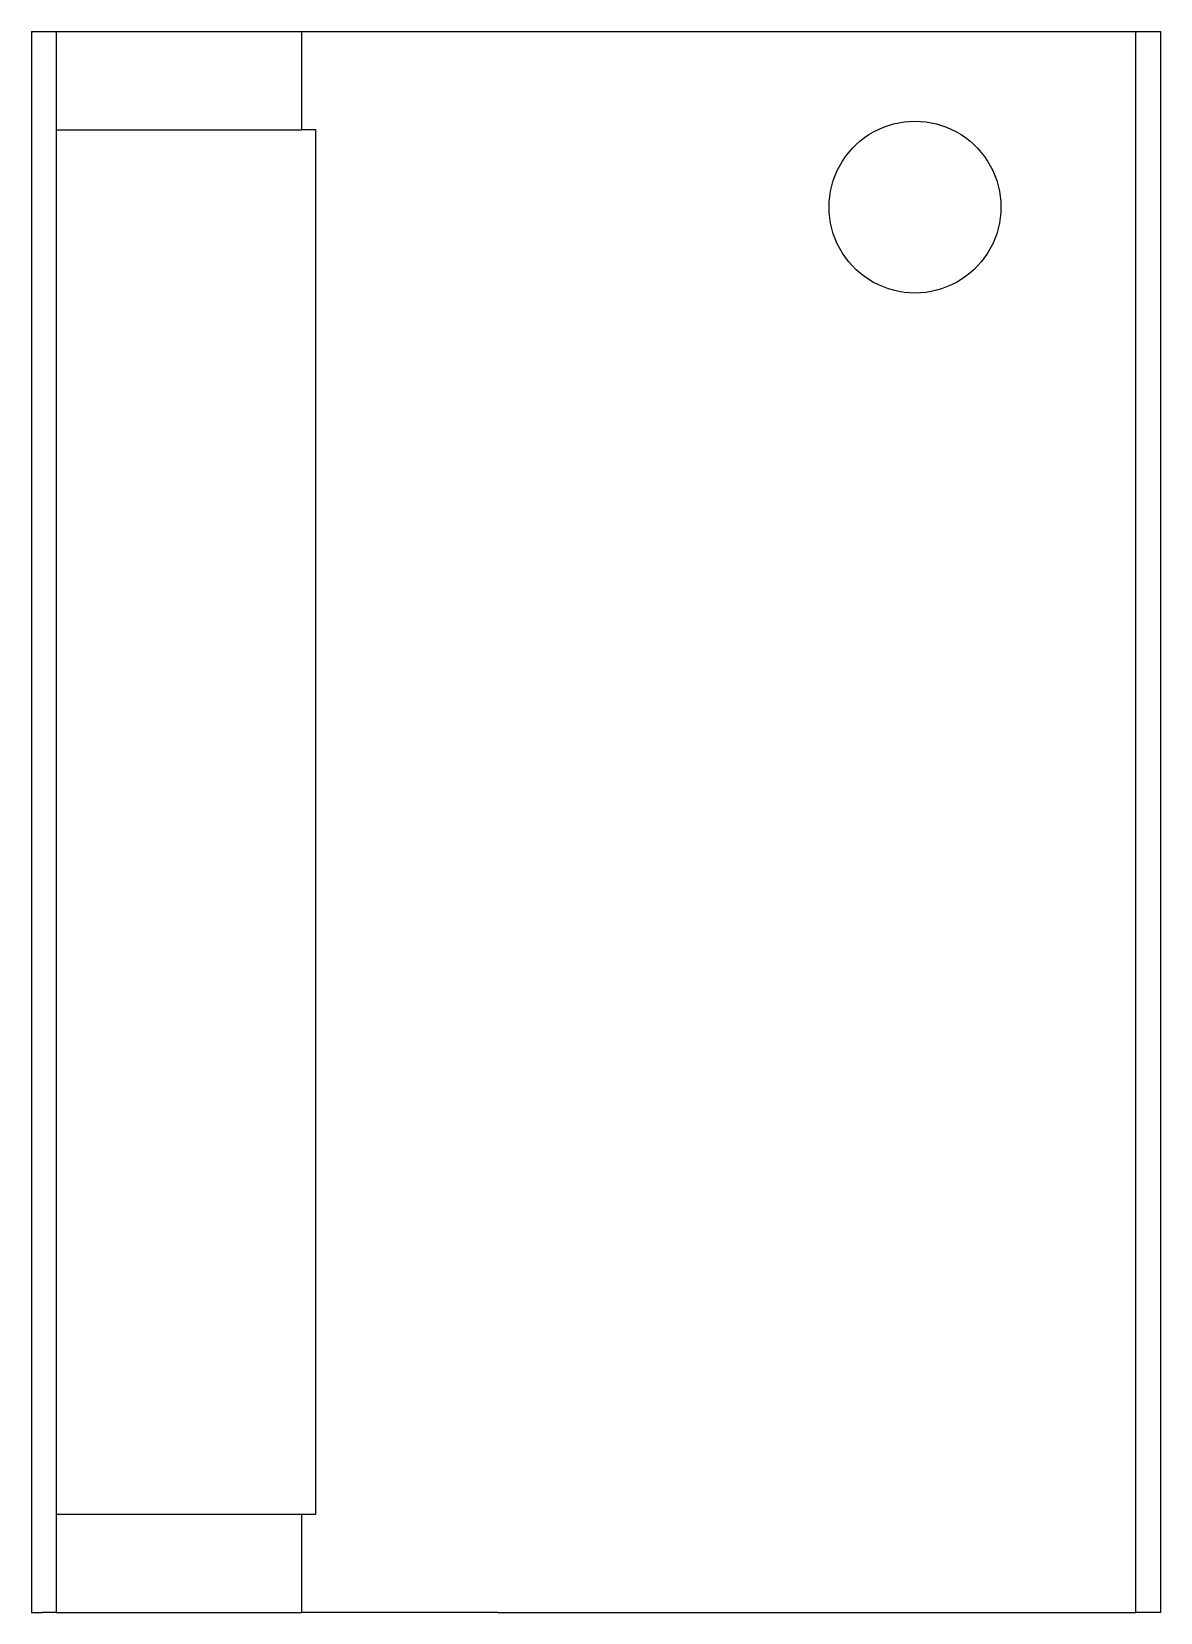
# Model space of a CAD drawing. Header units: metres. Extents: x -46 to 0, y 0 to 64.4.
import ezdxf

# ---------------------------------------------------------------- set-up
doc = ezdxf.new("R2010")
doc.units = ezdxf.units.M

msp = doc.modelspace()

# ---------------------------------------------------------------- linework, layer by layer
for points in [[(-46, 64.4), (-46, 63.112), (-46, 61.824), (-46, 60.536), (-46, 59.248), (-46, 57.96), (-46, 56.672), (-46, 55.384), (-46, 54.096), (-46, 52.808), (-46, 51.52), (-46, 50.232), (-46, 48.944), (-46, 47.656), (-46, 46.368), (-46, 45.08), (-46, 43.792), (-46, 42.504), (-46, 41.216), (-46, 39.928), (-46, 38.64), (-46, 37.352), (-46, 36.064), (-46, 34.776), (-46, 33.488), (-46, 32.2), (-46, 30.912), (-46, 29.624), (-46, 28.336), (-46, 27.048), (-46, 25.76), (-46, 24.472), (-46, 23.184), (-46, 21.896), (-46, 20.608), (-46, 19.32), (-46, 18.032), (-46, 16.744), (-46, 15.456), (-46, 14.168), (-46, 12.88), (-46, 11.592), (-46, 10.304), (-46, 9.016), (-46, 7.728), (-46, 6.44), (-46, 5.152), (-46, 3.864), (-46, 2.576), (-46, 1.288), (-46, 0)], [(-46, 64.4), (-45.999, 64.4), (-45.999, 64.4), (-45.998, 64.4), (-45.997, 64.4), (-45.995, 64.4), (-45.993, 64.4), (-45.991, 64.4), (-45.988, 64.4), (-45.985, 64.4), (-45.982, 64.4), (-45.979, 64.4), (-45.975, 64.4), (-45.97, 64.4), (-45.966, 64.4), (-45.961, 64.4), (-45.955, 64.4), (-45.95, 64.4), (-45.944, 64.4), (-45.937, 64.4), (-45.93, 64.4), (-45.923, 64.4), (-45.916, 64.4), (-45.908, 64.4), (-45.9, 64.4), (-45.892, 64.4), (-45.883, 64.4), (-45.873, 64.4), (-45.864, 64.4), (-45.854, 64.4), (-45.844, 64.4), (-45.834, 64.4), (-45.823, 64.4), (-45.812, 64.4), (-45.8, 64.4), (-45.788, 64.4), (-45.776, 64.4), (-45.764, 64.4), (-45.751, 64.4), (-45.738, 64.4), (-45.724, 64.4), (-45.71, 64.4), (-45.696, 64.4), (-45.682, 64.4), (-45.667, 64.4), (-45.652, 64.4), (-45.636, 64.4), (-45.621, 64.4), (-45.604, 64.4), (-45.588, 64.4), (-45.571, 64.4)], [(-45.571, 64.4), (-45.55, 64.4), (-45.528, 64.4), (-45.506, 64.4), (-45.485, 64.4), (-45.465, 64.4), (-45.444, 64.4), (-45.424, 64.4), (-45.405, 64.4), (-45.386, 64.4), (-45.368, 64.4), (-45.35, 64.4), (-45.332, 64.4), (-45.315, 64.4), (-45.298, 64.4), (-45.282, 64.4), (-45.267, 64.4), (-45.251, 64.4), (-45.236, 64.4), (-45.222, 64.4), (-45.208, 64.4), (-45.194, 64.4), (-45.181, 64.4), (-45.169, 64.4), (-45.156, 64.4), (-45.144, 64.4), (-45.133, 64.4), (-45.123, 64.4), (-45.112, 64.4), (-45.102, 64.4), (-45.093, 64.4), (-45.084, 64.4), (-45.075, 64.4), (-45.067, 64.4), (-45.06, 64.4), (-45.052, 64.4), (-45.046, 64.4), (-45.04, 64.4), (-45.034, 64.4), (-45.028, 64.4), (-45.024, 64.4), (-45.019, 64.4), (-45.015, 64.4), (-45.011, 64.4), (-45.009, 64.4), (-45.006, 64.4), (-45.004, 64.4), (-45.002, 64.4), (-45.002, 64.4), (-45.001, 64.4), (-45, 64.4)], [(-45, 64.4), (-45, 64.32), (-45, 64.24), (-45, 64.16), (-45, 64.08), (-45, 64), (-45, 63.92), (-45, 63.84), (-45, 63.76), (-45, 63.68), (-45, 63.6), (-45, 63.52), (-45, 63.44), (-45, 63.36), (-45, 63.28), (-45, 63.2), (-45, 63.12), (-45, 63.04), (-45, 62.96), (-45, 62.88), (-45, 62.8), (-45, 62.72), (-45, 62.64), (-45, 62.56), (-45, 62.48), (-45, 62.4), (-45, 62.32), (-45, 62.24), (-45, 62.16), (-45, 62.08), (-45, 62), (-45, 61.92), (-45, 61.84), (-45, 61.76), (-45, 61.68), (-45, 61.6), (-45, 61.52), (-45, 61.44), (-45, 61.36), (-45, 61.28), (-45, 61.2), (-45, 61.12), (-45, 61.04), (-45, 60.96), (-45, 60.88), (-45, 60.8), (-45, 60.72), (-45, 60.64), (-45, 60.56), (-45, 60.48), (-45, 60.4)], [(-45, 64.4), (-44.965, 64.4), (-44.93, 64.4), (-44.895, 64.4), (-44.83, 64.4), (-44.727, 64.4), (-44.623, 64.4), (-44.52, 64.4), (-44.362, 64.4), (-44.195, 64.4), (-44.028, 64.4), (-43.846, 64.4), (-43.624, 64.4), (-43.402, 64.4), (-43.181, 64.4), (-42.928, 64.4), (-42.662, 64.4), (-42.397, 64.4), (-42.127, 64.4), (-41.831, 64.4), (-41.535, 64.4), (-41.239, 64.4), (-40.935, 64.4), (-40.623, 64.4), (-40.312, 64.4), (-40, 64.4), (-39.688, 64.4), (-39.377, 64.4), (-39.065, 64.4), (-38.761, 64.4), (-38.465, 64.4), (-38.169, 64.4), (-37.873, 64.4), (-37.603, 64.4), (-37.338, 64.4), (-37.072, 64.4), (-36.819, 64.4), (-36.598, 64.4), (-36.376, 64.4), (-36.154, 64.4), (-35.972, 64.4), (-35.805, 64.4), (-35.638, 64.4), (-35.48, 64.4), (-35.377, 64.4), (-35.273, 64.4), (-35.17, 64.4), (-35.105, 64.4), (-35.07, 64.4), (-35.035, 64.4), (-35, 64.4)], [(-35, 64.4), (-35, 64.32), (-35, 64.24), (-35, 64.16), (-35, 64.08), (-35, 64), (-35, 63.92), (-35, 63.84), (-35, 63.76), (-35, 63.68), (-35, 63.6), (-35, 63.52), (-35, 63.44), (-35, 63.36), (-35, 63.28), (-35, 63.2), (-35, 63.12), (-35, 63.04), (-35, 62.96), (-35, 62.88), (-35, 62.8), (-35, 62.72), (-35, 62.64), (-35, 62.56), (-35, 62.48), (-35, 62.4), (-35, 62.32), (-35, 62.24), (-35, 62.16), (-35, 62.08), (-35, 62), (-35, 61.92), (-35, 61.84), (-35, 61.76), (-35, 61.68), (-35, 61.6), (-35, 61.52), (-35, 61.44), (-35, 61.36), (-35, 61.28), (-35, 61.2), (-35, 61.12), (-35, 61.04), (-35, 60.96), (-35, 60.88), (-35, 60.8), (-35, 60.72), (-35, 60.64), (-35, 60.56), (-35, 60.48), (-35, 60.4)], [(-35, 64.4), (-34.986, 64.4), (-34.972, 64.4), (-34.958, 64.4), (-34.932, 64.4), (-34.89, 64.4), (-34.848, 64.4), (-34.805, 64.4), (-34.74, 64.4), (-34.67, 64.4), (-34.601, 64.4), (-34.524, 64.4), (-34.427, 64.4), (-34.331, 64.4), (-34.235, 64.4), (-34.121, 64.4), (-33.999, 64.4), (-33.878, 64.4), (-33.753, 64.4), (-33.608, 64.4), (-33.462, 64.4), (-33.317, 64.4), (-33.159, 64.4), (-32.992, 64.4), (-32.824, 64.4), (-32.657, 64.4), (-32.47, 64.4), (-32.282, 64.4), (-32.095, 64.4), (-31.9, 64.4), (-31.695, 64.4), (-31.49, 64.4), (-31.286, 64.4), (-31.068, 64.4), (-30.848, 64.4), (-30.628, 64.4), (-30.405, 64.4), (-30.173, 64.4), (-29.941, 64.4), (-29.709, 64.4), (-29.47, 64.4), (-29.228, 64.4), (-28.987, 64.4), (-28.745, 64.4), (-28.497, 64.4), (-28.249, 64.4), (-28.002, 64.4), (-27.752, 64.4), (-27.502, 64.4), (-27.251, 64.4), (-27, 64.4)], [(-27, 64.4), (-26.48, 64.4), (-25.96, 64.4), (-25.44, 64.4), (-24.92, 64.4), (-24.4, 64.4), (-23.88, 64.4), (-23.36, 64.4), (-22.84, 64.4), (-22.32, 64.4), (-21.8, 64.4), (-21.28, 64.4), (-20.76, 64.4), (-20.24, 64.4), (-19.72, 64.4), (-19.2, 64.4), (-18.68, 64.4), (-18.16, 64.4), (-17.64, 64.4), (-17.12, 64.4), (-16.6, 64.4), (-16.08, 64.4), (-15.56, 64.4), (-15.04, 64.4), (-14.52, 64.4), (-14, 64.4), (-13.48, 64.4), (-12.96, 64.4), (-12.44, 64.4), (-11.92, 64.4), (-11.4, 64.4), (-10.88, 64.4), (-10.36, 64.4), (-9.84, 64.4), (-9.32, 64.4), (-8.8, 64.4), (-8.28, 64.4), (-7.76, 64.4), (-7.24, 64.4), (-6.72, 64.4), (-6.2, 64.4), (-5.68, 64.4), (-5.16, 64.4), (-4.64, 64.4), (-4.12, 64.4), (-3.6, 64.4), (-3.08, 64.4), (-2.56, 64.4), (-2.04, 64.4), (-1.52, 64.4), (-1, 64.4)], [(-1, 0), (-1, 1.288), (-1, 2.576), (-1, 3.864), (-1, 5.152), (-1, 6.44), (-1, 7.728), (-1, 9.016), (-1, 10.304), (-1, 11.592), (-1, 12.88), (-1, 14.168), (-1, 15.456), (-1, 16.744), (-1, 18.032), (-1, 19.32), (-1, 20.608), (-1, 21.896), (-1, 23.184), (-1, 24.472), (-1, 25.76), (-1, 27.048), (-1, 28.336), (-1, 29.624), (-1, 30.912), (-1, 32.2), (-1, 33.488), (-1, 34.776), (-1, 36.064), (-1, 37.352), (-1, 38.64), (-1, 39.928), (-1, 41.216), (-1, 42.504), (-1, 43.792), (-1, 45.08), (-1, 46.368), (-1, 47.656), (-1, 48.944), (-1, 50.232), (-1, 51.52), (-1, 52.808), (-1, 54.096), (-1, 55.384), (-1, 56.672), (-1, 57.96), (-1, 59.248), (-1, 60.536), (-1, 61.824), (-1, 63.112), (-1, 64.4)], [(-1, 64.4), (-0.98, 64.4), (-0.96, 64.4), (-0.94, 64.4), (-0.92, 64.4), (-0.9, 64.4), (-0.88, 64.4), (-0.86, 64.4), (-0.84, 64.4), (-0.82, 64.4), (-0.8, 64.4), (-0.78, 64.4), (-0.76, 64.4), (-0.74, 64.4), (-0.72, 64.4), (-0.7, 64.4), (-0.68, 64.4), (-0.66, 64.4), (-0.64, 64.4), (-0.62, 64.4), (-0.6, 64.4), (-0.58, 64.4), (-0.56, 64.4), (-0.54, 64.4), (-0.52, 64.4), (-0.5, 64.4), (-0.48, 64.4), (-0.46, 64.4), (-0.44, 64.4), (-0.42, 64.4), (-0.4, 64.4), (-0.38, 64.4), (-0.36, 64.4), (-0.34, 64.4), (-0.32, 64.4), (-0.3, 64.4), (-0.28, 64.4), (-0.26, 64.4), (-0.24, 64.4), (-0.22, 64.4), (-0.2, 64.4), (-0.18, 64.4), (-0.16, 64.4), (-0.14, 64.4), (-0.12, 64.4), (-0.1, 64.4), (-0.08, 64.4), (-0.06, 64.4), (-0.04, 64.4), (-0.02, 64.4), (0, 64.4)], [(0, 64.4), (0, 63.112), (0, 61.824), (0, 60.536), (0, 59.248), (0, 57.96), (0, 56.672), (0, 55.384), (0, 54.096), (0, 52.808), (0, 51.52), (0, 50.232), (0, 48.944), (0, 47.656), (0, 46.368), (0, 45.08), (0, 43.792), (0, 42.504), (0, 41.216), (0, 39.928), (0, 38.64), (0, 37.352), (0, 36.064), (0, 34.776), (0, 33.488), (0, 32.2), (0, 30.912), (0, 29.624), (0, 28.336), (0, 27.048), (0, 25.76), (0, 24.472), (0, 23.184), (0, 21.896), (0, 20.608), (0, 19.32), (0, 18.032), (0, 16.744), (0, 15.456), (0, 14.168), (0, 12.88), (0, 11.592), (0, 10.304), (0, 9.016), (0, 7.728), (0, 6.44), (0, 5.152), (0, 3.864), (0, 2.576), (0, 1.288), (0, 0)], [(-13.5, 57.25), (-13.493, 57.47), (-13.472, 57.689), (-13.438, 57.906), (-13.39, 58.12), (-13.329, 58.332), (-13.254, 58.538), (-13.167, 58.74), (-13.067, 58.936), (-12.955, 59.125), (-12.832, 59.307), (-12.697, 59.481), (-12.551, 59.646), (-12.396, 59.801), (-12.231, 59.947), (-12.057, 60.082), (-11.875, 60.205), (-11.686, 60.317), (-11.49, 60.417), (-11.288, 60.504), (-11.082, 60.579), (-10.87, 60.64), (-10.656, 60.688), (-10.439, 60.722), (-10.22, 60.743), (-10, 60.75), (-9.78, 60.743), (-9.561, 60.722), (-9.344, 60.688), (-9.13, 60.64), (-8.918, 60.579), (-8.712, 60.504), (-8.51, 60.417), (-8.314, 60.317), (-8.125, 60.205), (-7.943, 60.082), (-7.769, 59.947), (-7.604, 59.801), (-7.449, 59.646), (-7.303, 59.481), (-7.168, 59.307), (-7.045, 59.125), (-6.933, 58.936), (-6.833, 58.74), (-6.746, 58.538), (-6.671, 58.332), (-6.61, 58.12), (-6.562, 57.906), (-6.528, 57.689), (-6.507, 57.47), (-6.5, 57.25)], [(-45, 60.4), (-45, 59.272), (-45, 58.144), (-45, 57.016), (-45, 55.888), (-45, 54.76), (-45, 53.632), (-45, 52.504), (-45, 51.376), (-45, 50.248), (-45, 49.12), (-45, 47.992), (-45, 46.864), (-45, 45.736), (-45, 44.608), (-45, 43.48), (-45, 42.352), (-45, 41.224), (-45, 40.096), (-45, 38.968), (-45, 37.84), (-45, 36.712), (-45, 35.584), (-45, 34.456), (-45, 33.328), (-45, 32.2), (-45, 31.072), (-45, 29.944), (-45, 28.816), (-45, 27.688), (-45, 26.56), (-45, 25.432), (-45, 24.304), (-45, 23.176), (-45, 22.048), (-45, 20.92), (-45, 19.792), (-45, 18.664), (-45, 17.536), (-45, 16.408), (-45, 15.28), (-45, 14.152), (-45, 13.024), (-45, 11.896), (-45, 10.768), (-45, 9.64), (-45, 8.512), (-45, 7.384), (-45, 6.256), (-45, 5.128), (-45, 4)], [(-45, 60.4), (-44.965, 60.4), (-44.93, 60.4), (-44.895, 60.4), (-44.83, 60.4), (-44.727, 60.4), (-44.623, 60.4), (-44.52, 60.4), (-44.362, 60.4), (-44.195, 60.4), (-44.028, 60.4), (-43.846, 60.4), (-43.624, 60.4), (-43.402, 60.4), (-43.181, 60.4), (-42.928, 60.4), (-42.662, 60.4), (-42.397, 60.4), (-42.127, 60.4), (-41.831, 60.4), (-41.535, 60.4), (-41.239, 60.4), (-40.935, 60.4), (-40.623, 60.4), (-40.312, 60.4), (-40, 60.4), (-39.688, 60.4), (-39.377, 60.4), (-39.065, 60.4), (-38.761, 60.4), (-38.465, 60.4), (-38.169, 60.4), (-37.873, 60.4), (-37.603, 60.4), (-37.338, 60.4), (-37.072, 60.4), (-36.819, 60.4), (-36.598, 60.4), (-36.376, 60.4), (-36.154, 60.4), (-35.972, 60.4), (-35.805, 60.4), (-35.638, 60.4), (-35.48, 60.4), (-35.377, 60.4), (-35.273, 60.4), (-35.17, 60.4), (-35.105, 60.4), (-35.07, 60.4), (-35.035, 60.4), (-35, 60.4)], [(-34.416, 60.4), (-34.438, 60.4), (-34.461, 60.4), (-34.483, 60.4), (-34.505, 60.4), (-34.525, 60.4), (-34.546, 60.4), (-34.567, 60.4), (-34.586, 60.4), (-34.605, 60.4), (-34.624, 60.4), (-34.643, 60.4), (-34.66, 60.4), (-34.678, 60.4), (-34.695, 60.4), (-34.712, 60.4), (-34.728, 60.4), (-34.743, 60.4), (-34.759, 60.4), (-34.773, 60.4), (-34.787, 60.4), (-34.802, 60.4), (-34.815, 60.4), (-34.828, 60.4), (-34.84, 60.4), (-34.853, 60.4), (-34.864, 60.4), (-34.875, 60.4), (-34.885, 60.4), (-34.896, 60.4), (-34.905, 60.4), (-34.914, 60.4), (-34.923, 60.4), (-34.931, 60.4), (-34.939, 60.4), (-34.946, 60.4), (-34.953, 60.4), (-34.959, 60.4), (-34.965, 60.4), (-34.971, 60.4), (-34.976, 60.4), (-34.98, 60.4), (-34.984, 60.4), (-34.988, 60.4), (-34.991, 60.4), (-34.993, 60.4), (-34.996, 60.4), (-34.997, 60.4), (-34.998, 60.4), (-34.999, 60.4), (-35, 60.4)], [(-34.416, 4), (-34.416, 5.128), (-34.416, 6.256), (-34.416, 7.384), (-34.416, 8.512), (-34.416, 9.64), (-34.416, 10.768), (-34.416, 11.896), (-34.416, 13.024), (-34.416, 14.152), (-34.416, 15.28), (-34.416, 16.408), (-34.416, 17.536), (-34.416, 18.664), (-34.416, 19.792), (-34.416, 20.92), (-34.416, 22.048), (-34.416, 23.176), (-34.416, 24.304), (-34.416, 25.432), (-34.416, 26.56), (-34.416, 27.688), (-34.416, 28.816), (-34.416, 29.944), (-34.416, 31.072), (-34.416, 32.2), (-34.416, 33.328), (-34.416, 34.456), (-34.416, 35.584), (-34.416, 36.712), (-34.416, 37.84), (-34.416, 38.968), (-34.416, 40.096), (-34.416, 41.224), (-34.416, 42.352), (-34.416, 43.48), (-34.416, 44.608), (-34.416, 45.736), (-34.416, 46.864), (-34.416, 47.992), (-34.416, 49.12), (-34.416, 50.248), (-34.416, 51.376), (-34.416, 52.504), (-34.416, 53.632), (-34.416, 54.76), (-34.416, 55.888), (-34.416, 57.016), (-34.416, 58.144), (-34.416, 59.272), (-34.416, 60.4)], [(-6.5, 57.25), (-6.507, 57.03), (-6.528, 56.811), (-6.562, 56.594), (-6.61, 56.38), (-6.671, 56.168), (-6.746, 55.962), (-6.833, 55.76), (-6.933, 55.564), (-7.045, 55.375), (-7.168, 55.193), (-7.303, 55.019), (-7.449, 54.854), (-7.604, 54.699), (-7.769, 54.553), (-7.943, 54.418), (-8.125, 54.295), (-8.314, 54.183), (-8.51, 54.083), (-8.712, 53.996), (-8.918, 53.921), (-9.13, 53.86), (-9.344, 53.812), (-9.561, 53.778), (-9.78, 53.757), (-10, 53.75), (-10.22, 53.757), (-10.439, 53.778), (-10.656, 53.812), (-10.87, 53.86), (-11.082, 53.921), (-11.288, 53.996), (-11.49, 54.083), (-11.686, 54.183), (-11.875, 54.295), (-12.057, 54.418), (-12.231, 54.553), (-12.396, 54.699), (-12.551, 54.854), (-12.697, 55.019), (-12.832, 55.193), (-12.955, 55.375), (-13.067, 55.564), (-13.167, 55.76), (-13.254, 55.962), (-13.329, 56.168), (-13.39, 56.38), (-13.438, 56.594), (-13.472, 56.811), (-13.493, 57.03), (-13.5, 57.25)], [(-45, 4), (-45, 3.92), (-45, 3.84), (-45, 3.76), (-45, 3.68), (-45, 3.6), (-45, 3.52), (-45, 3.44), (-45, 3.36), (-45, 3.28), (-45, 3.2), (-45, 3.12), (-45, 3.04), (-45, 2.96), (-45, 2.88), (-45, 2.8), (-45, 2.72), (-45, 2.64), (-45, 2.56), (-45, 2.48), (-45, 2.4), (-45, 2.32), (-45, 2.24), (-45, 2.16), (-45, 2.08), (-45, 2), (-45, 1.92), (-45, 1.84), (-45, 1.76), (-45, 1.68), (-45, 1.6), (-45, 1.52), (-45, 1.44), (-45, 1.36), (-45, 1.28), (-45, 1.2), (-45, 1.12), (-45, 1.04), (-45, 0.96), (-45, 0.88), (-45, 0.8), (-45, 0.72), (-45, 0.64), (-45, 0.56), (-45, 0.48), (-45, 0.4), (-45, 0.32), (-45, 0.24), (-45, 0.16), (-45, 0.08), (-45, 0)], [(-45, 4), (-44.965, 4), (-44.93, 4), (-44.895, 4), (-44.83, 4), (-44.727, 4), (-44.623, 4), (-44.52, 4), (-44.362, 4), (-44.195, 4), (-44.028, 4), (-43.846, 4), (-43.624, 4), (-43.402, 4), (-43.181, 4), (-42.928, 4), (-42.662, 4), (-42.397, 4), (-42.127, 4), (-41.831, 4), (-41.535, 4), (-41.239, 4), (-40.935, 4), (-40.623, 4), (-40.312, 4), (-40, 4), (-39.688, 4), (-39.377, 4), (-39.065, 4), (-38.761, 4), (-38.465, 4), (-38.169, 4), (-37.873, 4), (-37.603, 4), (-37.338, 4), (-37.072, 4), (-36.819, 4), (-36.598, 4), (-36.376, 4), (-36.154, 4), (-35.972, 4), (-35.805, 4), (-35.638, 4), (-35.48, 4), (-35.377, 4), (-35.273, 4), (-35.17, 4), (-35.105, 4), (-35.07, 4), (-35.035, 4), (-35, 4)], [(-35, 4), (-35, 3.92), (-35, 3.84), (-35, 3.76), (-35, 3.68), (-35, 3.6), (-35, 3.52), (-35, 3.44), (-35, 3.36), (-35, 3.28), (-35, 3.2), (-35, 3.12), (-35, 3.04), (-35, 2.96), (-35, 2.88), (-35, 2.8), (-35, 2.72), (-35, 2.64), (-35, 2.56), (-35, 2.48), (-35, 2.4), (-35, 2.32), (-35, 2.24), (-35, 2.16), (-35, 2.08), (-35, 2), (-35, 1.92), (-35, 1.84), (-35, 1.76), (-35, 1.68), (-35, 1.6), (-35, 1.52), (-35, 1.44), (-35, 1.36), (-35, 1.28), (-35, 1.2), (-35, 1.12), (-35, 1.04), (-35, 0.96), (-35, 0.88), (-35, 0.8), (-35, 0.72), (-35, 0.64), (-35, 0.56), (-35, 0.48), (-35, 0.4), (-35, 0.32), (-35, 0.24), (-35, 0.16), (-35, 0.08), (-35, 0)], [(-35, 4), (-34.999, 4), (-34.998, 4), (-34.997, 4), (-34.996, 4), (-34.993, 4), (-34.991, 4), (-34.988, 4), (-34.984, 4), (-34.98, 4), (-34.976, 4), (-34.971, 4), (-34.965, 4), (-34.959, 4), (-34.953, 4), (-34.946, 4), (-34.939, 4), (-34.931, 4), (-34.923, 4), (-34.914, 4), (-34.905, 4), (-34.896, 4), (-34.885, 4), (-34.875, 4), (-34.864, 4), (-34.853, 4), (-34.84, 4), (-34.828, 4), (-34.815, 4), (-34.802, 4), (-34.787, 4), (-34.773, 4), (-34.759, 4), (-34.743, 4), (-34.728, 4), (-34.712, 4), (-34.695, 4), (-34.678, 4), (-34.66, 4), (-34.643, 4), (-34.624, 4), (-34.605, 4), (-34.586, 4), (-34.567, 4), (-34.546, 4), (-34.525, 4), (-34.505, 4), (-34.483, 4), (-34.461, 4), (-34.438, 4), (-34.416, 4)], [(-46, 0), (-45.999, 0), (-45.999, 0), (-45.998, 0), (-45.997, 0), (-45.995, 0), (-45.993, 0), (-45.991, 0), (-45.988, 0), (-45.985, 0), (-45.982, 0), (-45.979, 0), (-45.975, 0), (-45.97, 0), (-45.966, 0), (-45.961, 0), (-45.955, 0), (-45.95, 0), (-45.944, 0), (-45.937, 0), (-45.93, 0), (-45.923, 0), (-45.916, 0), (-45.908, 0), (-45.9, 0), (-45.892, 0), (-45.883, 0), (-45.873, 0), (-45.864, 0), (-45.854, 0), (-45.844, 0), (-45.834, 0), (-45.823, 0), (-45.812, 0), (-45.8, 0), (-45.788, 0), (-45.776, 0), (-45.764, 0), (-45.751, 0), (-45.738, 0), (-45.724, 0), (-45.71, 0), (-45.696, 0), (-45.682, 0), (-45.667, 0), (-45.652, 0), (-45.636, 0), (-45.621, 0), (-45.604, 0), (-45.588, 0), (-45.571, 0)], [(-45, 0), (-45.001, 0), (-45.002, 0), (-45.002, 0), (-45.004, 0), (-45.006, 0), (-45.009, 0), (-45.011, 0), (-45.015, 0), (-45.019, 0), (-45.024, 0), (-45.028, 0), (-45.034, 0), (-45.04, 0), (-45.046, 0), (-45.052, 0), (-45.06, 0), (-45.067, 0), (-45.075, 0), (-45.084, 0), (-45.093, 0), (-45.102, 0), (-45.112, 0), (-45.123, 0), (-45.133, 0), (-45.144, 0), (-45.156, 0), (-45.169, 0), (-45.181, 0), (-45.194, 0), (-45.208, 0), (-45.222, 0), (-45.236, 0), (-45.251, 0), (-45.267, 0), (-45.282, 0), (-45.298, 0), (-45.315, 0), (-45.332, 0), (-45.35, 0), (-45.368, 0), (-45.386, 0), (-45.405, 0), (-45.424, 0), (-45.444, 0), (-45.465, 0), (-45.485, 0), (-45.506, 0), (-45.528, 0), (-45.55, 0), (-45.571, 0)], [(-45, 0), (-44.965, 0), (-44.93, 0), (-44.895, 0), (-44.83, 0), (-44.727, 0), (-44.623, 0), (-44.52, 0), (-44.362, 0), (-44.195, 0), (-44.028, 0), (-43.846, 0), (-43.624, 0), (-43.402, 0), (-43.181, 0), (-42.928, 0), (-42.662, 0), (-42.397, 0), (-42.127, 0), (-41.831, 0), (-41.535, 0), (-41.239, 0), (-40.935, 0), (-40.623, 0), (-40.312, 0), (-40, 0), (-39.688, 0), (-39.377, 0), (-39.065, 0), (-38.761, 0), (-38.465, 0), (-38.169, 0), (-37.873, 0), (-37.603, 0), (-37.338, 0), (-37.072, 0), (-36.819, 0), (-36.598, 0), (-36.376, 0), (-36.154, 0), (-35.972, 0), (-35.805, 0), (-35.638, 0), (-35.48, 0), (-35.377, 0), (-35.273, 0), (-35.17, 0), (-35.105, 0), (-35.07, 0), (-35.035, 0), (-35, 0)], [(-27, 0), (-27.251, 0), (-27.502, 0), (-27.752, 0), (-28.002, 0), (-28.249, 0), (-28.497, 0), (-28.745, 0), (-28.987, 0), (-29.228, 0), (-29.47, 0), (-29.709, 0), (-29.941, 0), (-30.173, 0), (-30.405, 0), (-30.628, 0), (-30.848, 0), (-31.068, 0), (-31.286, 0), (-31.49, 0), (-31.695, 0), (-31.9, 0), (-32.095, 0), (-32.282, 0), (-32.47, 0), (-32.657, 0), (-32.824, 0), (-32.992, 0), (-33.159, 0), (-33.317, 0), (-33.462, 0), (-33.608, 0), (-33.753, 0), (-33.878, 0), (-33.999, 0), (-34.121, 0), (-34.235, 0), (-34.331, 0), (-34.427, 0), (-34.524, 0), (-34.601, 0), (-34.67, 0), (-34.74, 0), (-34.805, 0), (-34.848, 0), (-34.89, 0), (-34.932, 0), (-34.958, 0), (-34.972, 0), (-34.986, 0), (-35, 0)], [(-27, 0), (-26.48, 0), (-25.96, 0), (-25.44, 0), (-24.92, 0), (-24.4, 0), (-23.88, 0), (-23.36, 0), (-22.84, 0), (-22.32, 0), (-21.8, 0), (-21.28, 0), (-20.76, 0), (-20.24, 0), (-19.72, 0), (-19.2, 0), (-18.68, 0), (-18.16, 0), (-17.64, 0), (-17.12, 0), (-16.6, 0), (-16.08, 0), (-15.56, 0), (-15.04, 0), (-14.52, 0), (-14, 0), (-13.48, 0), (-12.96, 0), (-12.44, 0), (-11.92, 0), (-11.4, 0), (-10.88, 0), (-10.36, 0), (-9.84, 0), (-9.32, 0), (-8.8, 0), (-8.28, 0), (-7.76, 0), (-7.24, 0), (-6.72, 0), (-6.2, 0), (-5.68, 0), (-5.16, 0), (-4.64, 0), (-4.12, 0), (-3.6, 0), (-3.08, 0), (-2.56, 0), (-2.04, 0), (-1.52, 0), (-1, 0)], [(0, 0), (-0.02, 0), (-0.04, 0), (-0.06, 0), (-0.08, 0), (-0.1, 0), (-0.12, 0), (-0.14, 0), (-0.16, 0), (-0.18, 0), (-0.2, 0), (-0.22, 0), (-0.24, 0), (-0.26, 0), (-0.28, 0), (-0.3, 0), (-0.32, 0), (-0.34, 0), (-0.36, 0), (-0.38, 0), (-0.4, 0), (-0.42, 0), (-0.44, 0), (-0.46, 0), (-0.48, 0), (-0.5, 0), (-0.52, 0), (-0.54, 0), (-0.56, 0), (-0.58, 0), (-0.6, 0), (-0.62, 0), (-0.64, 0), (-0.66, 0), (-0.68, 0), (-0.7, 0), (-0.72, 0), (-0.74, 0), (-0.76, 0), (-0.78, 0), (-0.8, 0), (-0.82, 0), (-0.84, 0), (-0.86, 0), (-0.88, 0), (-0.9, 0), (-0.92, 0), (-0.94, 0), (-0.96, 0), (-0.98, 0), (-1, 0)]]:
    msp.add_lwpolyline(points)

doc.saveas('drawing.dxf')
